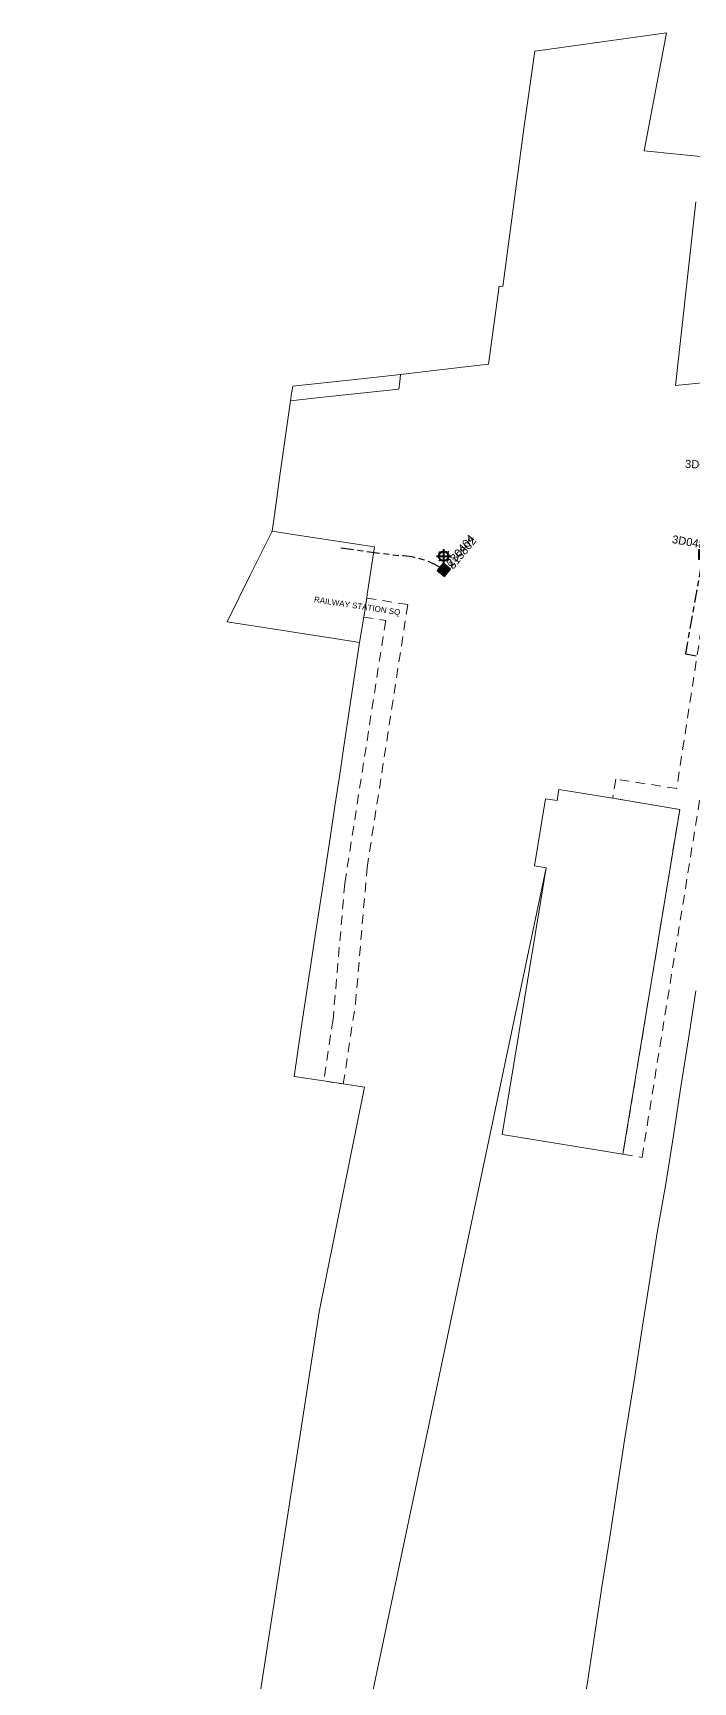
# Model space of a CAD drawing. Header units: metres. Extents: x 305785 to 306400, y 6187575 to 6188605.
# Drawn here: x 305785 to 305991, y 6188090 to 6188605 of the extents above; entities that cross this region are included whole.
import ezdxf
from ezdxf.enums import TextEntityAlignment as Align

# ---------------------------------------------------------------- set-up
doc = ezdxf.new("R2010")
doc.units = ezdxf.units.M
doc.linetypes.add('Cable Exist UG', pattern=[8.2, 4, -1.2, 1.8, -1.2])
doc.linetypes.add('Dash', pattern=[5, 3, -2])
doc.layers.get('0').update_dxf_attribs({"color": 6})
for name, color, linetype, lineweight in [('Cadastre Easements_SP_EXT', 9, 'Continuous', 5), ('Cadastre Land Parcels_SP_EXT', 9, 'Continuous', 5), ('Cadastre Roads_SP_EXT', 9, 'Continuous', 5)]:
    doc.layers.add(name, color=color, linetype=linetype, lineweight=lineweight)
for name, color, linetype in [('Equip_SP_SL_EXT', 7, 'Continuous'), ('Mains_SL_EXT', 7, 'Continuous'), ('SupportsUG_SP_LV_SL_EXT', 7, 'Continuous')]:
    doc.layers.add(name, color=color, linetype=linetype)
doc.styles.add('COLUMN_LABEL', font='arial.ttf')
doc.styles.add('iecARIAL', font='arial.ttf', dxfattribs={"height": 2})
doc.styles.add('POLE_LABEL', font='arial.ttf')
doc.styles.get("Standard").update_dxf_attribs({"font": 'arial.ttf'})

# ---------------------------------------------------------------- blocks, each defined once
blk = doc.blocks.new('COLUMN_EXT')
blk.add_hatch(color=256).paths.add_polyline_path([(-1.49, 1.48), (-1.49, -1.49), (1.48, -1.49), (1.48, 1.48)])
blk.add_lwpolyline([(-1.49, -1.49), (1.48, -1.49), (1.48, 1.48), (-1.49, 1.48)], close=True)
for tag, height, style, flags, p in [('STRUCTURE_PLANT_NUMBER', 0.2, 'POLE_LABEL', 9, (1.81, 0.03)), ('ASSET_NUM', 2.5, 'COLUMN_LABEL', 8, (2, 2)), ('STREET_CODE', 0.2, 'COLUMN_LABEL', 9, (1.81, -0.2))]:
    blk.add_attdef(tag, text='', height=height, dxfattribs=dict(style=style, flags=flags)).set_placement(p, align=Align.MIDDLE_LEFT)
at = {"flags": 1}
blk.add_attdef('Z', (1.81, -2.35), '', height=0.2, dxfattribs=at)
at = {"flags": 9}
for tag, p in [('COLUMN_TYPE', (1.81, -0.4)), ('OWNED_BY', (1.81, -0.6)), ('STATE', (1.81, -0.8)), ('USAGE', (1.81, -1)), ('STREETNAME', (1.81, -1.6)), ('SUBURB', (1.81, -1.8)), ('LEGEND', (1.81, -1.2)), ('LOCATION', (1.81, -1.4)), ('NOTES', (1.81, -2))]:
    blk.add_attdef(tag, text='', height=0.2, dxfattribs=at).set_placement(p, align=Align.MIDDLE_LEFT)
blk = doc.blocks.new('SL_LANTERN_EXT')
at = {"lineweight": 40}
for p, q in [((-1.46, 5.68), (-1.06, 5.28)), ((0, 1.97), (0, 6.47)), ((1.46, 5.68), (1.06, 5.28)), ((-2.25, 4.22), (2.25, 4.22)), ((-1.46, 2.76), (-1.06, 3.16)), ((0, 0), (0, 2.72)), ((1.46, 2.76), (1.06, 3.16))]:
    blk.add_line(p, q, dxfattribs=at)
blk.add_circle((0, 4.22), 1.5, dxfattribs=at)
at = {"style": 'iecARIAL', "flags": 8}
blk.add_attdef('ASSET_NUM', (1.5, 1.5), '', height=2.5, dxfattribs=at)
for tag, p, height, flags in [('OPERATING_VOLTAGE', (0.98, -1.65), 0.2, 9), ('ORIENTATION', (0.98, -1.85), 0.2, 9), ('OWNED_BY', (0.98, -2.05), 0.2, 9), ('STATE', (0.98, -2.25), 0.2, 9), ('CONSTRUCTED_VOLTAGE', (0.98, -0.65), 0.2, 9), ('CONTROL_TYPE', (0.98, -0.85), 0.2, 9), ('LANTERN_PURPOSE', (0.98, -1.05), 0.2, 9), ('LANTERN_TYPE', (0.98, -1.25), 0.2, 9), ('NO_PHASES', (0.98, -1.45), 0.2, 9), ('USAGE', (0.98, -2.45), 0.2, 9), ('CEXIST', (0.98, -2.65), 0.2, 9), ('CNEW', (0.98, -2.85), 0.2, 9), ('CNUMBER', (0.98, -3.05), 0.2, 9), ('CREMOVE', (0.98, -3.25), 0.2, 9), ('CREPLACE', (0.98, -3.45), 0.2, 9), ('LKINGHEIGHT', (0.98, -3.65), 0.2, 9), ('LBRACKET', (0.98, -3.85), 0.2, 9), ('LBRACKETVOCAB', (0.98, -4.05), 0.2, 9), ('LCATEGORY', (0.98, -4.25), 0.2, 9), ('LCHARGE1', (0.98, -4.45), 0.2, 9), ('LCHARGE1PERCENT', (0.98, -4.65), 0.2, 9), ('LCHARGE2', (0.98, -4.85), 0.2, 9), ('LCHARGE2PERCENT', (0.98, -5.05), 0.2, 9), ('LCHARGE3', (0.98, -5.25), 0.2, 9), ('LNUMBER', (2.18, -3.25), 2.5, 8), ('STREETNAME', (0.98, -9.25), 0.2, 9), ('SUBURB', (0.98, -9.45), 0.2, 1), ('LCHARGE3PERCENT', (0.98, -5.45), 0.2, 9), ('LEXIST', (0.98, -5.65), 0.2, 9), ('LLAMP', (0.98, -5.85), 0.2, 9), ('LLAMPVOCAB', (0.98, -6.05), 0.2, 9), ('LMAST', (0.98, -6.25), 0.2, 9), ('LMASTVOCAB', (0.98, -6.45), 0.2, 9), ('LNEW', (0.98, -6.65), 0.2, 9), ('LANTNUMBER', (0.98, -6.85), 0.2, 9), ('LOUTREACH', (0.98, -7.25), 0.2, 9), ('LOUTREACHVOCAB', (0.98, -7.45), 0.2, 9), ('LRATECODE', (0.98, -7.65), 0.2, 9), ('LREMOVE', (0.98, -7.85), 0.2, 9), ('LREPLACE', (0.98, -8.05), 0.2, 9), ('LTYPE', (0.98, -8.25), 0.2, 9), ('LTYPEVOCAB', (0.98, -8.45), 0.2, 9), ('LEGEND', (0.98, -8.65), 0.2, 9), ('LOCATION', (0.98, -8.85), 0.2, 9), ('NOTES', (0.98, -9.05), 0.2, 9)]:
    blk.add_attdef(tag, p, '', height=height, dxfattribs=dict(flags=flags))

msp = doc.modelspace()

# ---------------------------------------------------------------- linework, layer by layer
at = {"layer": 'Cadastre Easements_SP_EXT', "linetype": 'Dash'}
for points in [[(305902.01, 6188426.35), (305889.2, 6188428.33), (305888.25, 6188422.41), (305895.12, 6188421.35), (305882.35, 6188339.21), (305878.68, 6188296.73), (305875.75, 6188277.54), (305881.88, 6188276.6), (305885.69, 6188301.68), (305889.31, 6188344.18), (305902.01, 6188426.35)], [(306010.25, 6188426.09), (305995.1, 6188428.41), (305985.96, 6188368.87), (305966.93, 6188371.79), (305966.02, 6188365.85), (305986.91, 6188362.36), (305969.2, 6188254.63), (305975.14, 6188253.67), (305999.91, 6188407.28), (306007.37, 6188406.07), (306008.91, 6188416.11), (306010.25, 6188426.09)]]:
    msp.add_lwpolyline(points, close=True, dxfattribs=at)
at = {"layer": 'Cadastre Land Parcels_SP_EXT', "linetype": 'Continuous'}
for points in [[(305993.4, 6188566.33), (305986.09, 6188567.03), (305975.78, 6188568.07), (305982.76, 6188604.87), (305945.48, 6188599.67), (305941.72, 6188599.18), (305938.28, 6188575), (305931.66, 6188525.73), (305930.5, 6188525.75), (305927.18, 6188501.41), (305912.88, 6188499.72), (305899.78, 6188498.15), (305899.54, 6188495.87), (305899.21, 6188493.59), (305873.58, 6188490.88), (305865.39, 6188490.01), (305861.98, 6188465.91), (305860.67, 6188456.6), (305859.63, 6188449.27), (305867.56, 6188448.06), (305891.62, 6188444.38), (305889.38, 6188429.45), (305889.2, 6188428.33), (305888.25, 6188422.41), (305886.98, 6188414.53), (305881.77, 6188379.92), (305881.46, 6188377.68), (305881.09, 6188375.5), (305881.06, 6188375.35), (305879.25, 6188363.36), (305877.46, 6188351.34), (305875.58, 6188338.98), (305873.35, 6188324.31), (305871.05, 6188309.15), (305868.74, 6188293.99), (305866.49, 6188278.97), (305875.75, 6188277.54), (305881.88, 6188276.6), (305888.5, 6188275.55), (305874.39, 6188205.38), (305854.94, 6188080.23)], [(306039.47, 6188500.16), (305985.6, 6188494.77), (305987.29, 6188509.79), (305991.9, 6188552.17)], [(305785, 6187582.47), (305945.18, 6188344.13), (305941.58, 6188344.72), (305945.02, 6188365.7), (305948.63, 6188365.1), (305949.19, 6188368.56), (305966.02, 6188365.85), (305986.91, 6188362.36), (305969.2, 6188254.63), (305931.49, 6188260.83), (305945.18, 6188344.13), (305785, 6187582.47)], [(305955.7, 6188074.8), (305958.17, 6188090.39), (305960.4, 6188104.9), (305962.72, 6188120.12), (305965.08, 6188135.09), (305967.38, 6188150.22), (305969.72, 6188165.35), (305972.85, 6188185.23), (305975.18, 6188200.29), (305977.59, 6188215.45), (305979.9, 6188230.2), (305982.56, 6188245.37), (305984.94, 6188260.52), (305987.29, 6188275.66), (305989.6, 6188290.67), (305991.91, 6188305.71)]]:
    msp.add_lwpolyline(points, dxfattribs=at)
for points in [[(305873.58, 6188490.88), (305899.21, 6188493.59), (305899.54, 6188495.87), (305899.78, 6188498.15), (305888.51, 6188496.94), (305866.09, 6188494.53), (305865.74, 6188492.29), (305865.39, 6188490.01), (305873.58, 6188490.88)], [(305966.02, 6188365.85), (305949.19, 6188368.56), (305948.63, 6188365.1), (305945.02, 6188365.7), (305941.58, 6188344.72), (305945.18, 6188344.13), (305931.49, 6188260.83), (305969.2, 6188254.63), (305986.91, 6188362.36), (305966.02, 6188365.85)]]:
    msp.add_lwpolyline(points, close=True, dxfattribs=at)
at = {"layer": 'Cadastre Roads_SP_EXT', "linetype": 'Continuous'}
msp.add_lwpolyline([(305889.38, 6188429.45), (305891.62, 6188444.38), (305867.56, 6188448.06), (305859.63, 6188449.27), (305852.95, 6188435.74), (305845.63, 6188420.89), (305857.07, 6188419.14), (305863.1, 6188418.23), (305869.01, 6188417.34), (305875.13, 6188416.38), (305881.14, 6188415.41), (305886.98, 6188414.53), (305888.25, 6188422.41), (305889.2, 6188428.33), (305889.38, 6188429.45)], close=True, dxfattribs=at)
at = {"layer": 'Mains_SL_EXT', "linetype": 'Cable Exist UG'}
msp.add_lwpolyline([(305881.11, 6188444.02), (305899.08, 6188441.65), (305899.08, 6188441.65, -0.120409), (305911.97, 6188438.06), (305911.97, 6188438.06), (305913.22, 6188437.21)], format="xyb", dxfattribs=at)
msp.add_lwpolyline([(306025.27, 6188406.76), (306022.84, 6188404.91), (306022.84, 6188404.91), (306011.02, 6188406.98), (306010.08, 6188409.17), (306010.08, 6188409.17), (306007.96, 6188409.54), (306005.91, 6188407.85), (306005.91, 6188407.85), (306000.16, 6188408.8), (305988.77, 6188410.8), (305994.27, 6188441.96)], dxfattribs=at)

# ---------------------------------------------------------------- block references
at = {"layer": 'Equip_SP_SL_EXT'}
ref = msp.add_blockref('SL_LANTERN_EXT', (305913.22, 6188437.21), dxfattribs=at)
ref.add_attrib('ASSET_NUM', '230404', dxfattribs={"layer": '0', "height": 2.5, "rotation": 50.5599, "style": 'iecARIAL'}).set_placement((305914.72, 6188438.71), align=Align.MIDDLE_LEFT)
at = {"layer": 'SupportsUG_SP_LV_SL_EXT'}
ref = msp.add_blockref('COLUMN_EXT', (305998.86, 6188470.22), dxfattribs=at)
ref.add_attrib('ASSET_NUM', '3D0480', dxfattribs={"layer": '0', "height": 2.5, "rotation": 357.2387, "style": 'COLUMN_LABEL'}).set_placement((306000.86, 6188470.97), align=Align.TOP_RIGHT)
ref = msp.add_blockref('COLUMN_EXT', (305913.22, 6188437.21), dxfattribs=dict(at, rotation=140.5599471590382))
ref.add_attrib('ASSET_NUM', '815802', dxfattribs={"layer": '0', "height": 2.5, "rotation": 50.5599, "style": 'COLUMN_LABEL'}).set_placement((305915.22, 6188437.96), align=Align.MIDDLE_LEFT)
ref = msp.add_blockref('COLUMN_EXT', (305994.27, 6188441.96), dxfattribs=at)
ref.add_attrib('ASSET_NUM', '3D0481', dxfattribs={"layer": '0', "height": 2.5, "rotation": 349.9552, "style": 'COLUMN_LABEL'}).set_placement((305996.27, 6188442.71), align=Align.BOTTOM_RIGHT)

# ---------------------------------------------------------------- texts
at = {"layer": 'Cadastre Roads_SP_EXT'}
msp.add_text('RAILWAY STATION SQ', height=1.8, rotation=351.2828, dxfattribs=at).set_placement((305872.62, 6188427.11))

doc.saveas('drawing.dxf')
